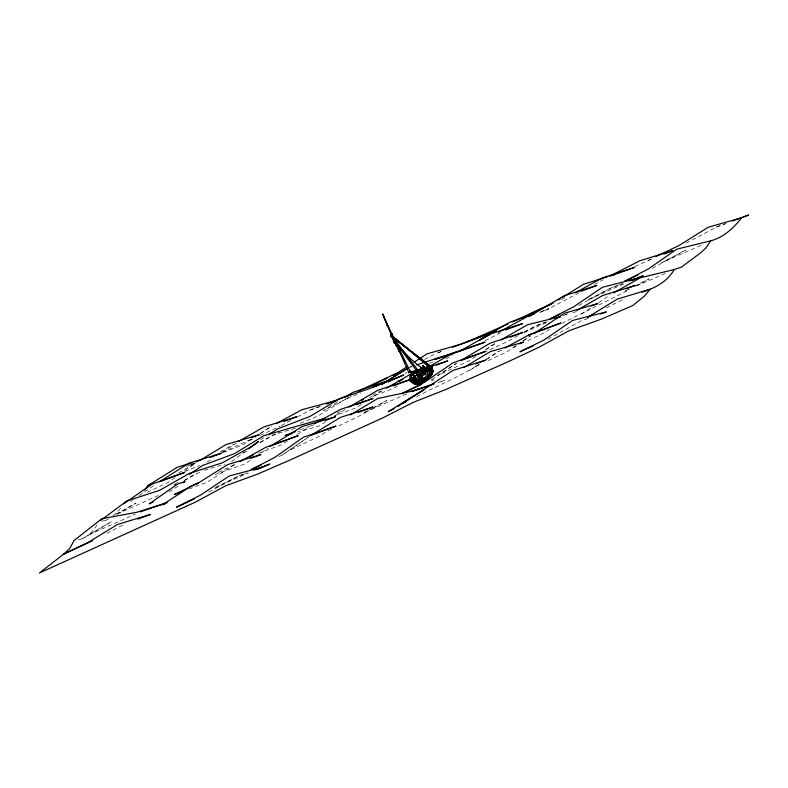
<?xml version="1.0" encoding="UTF-8"?>
<svg xmlns="http://www.w3.org/2000/svg" width="788" height="788" viewBox="0 0 788 788"><rect width="100%" height="100%" fill="white"/><g stroke="black" fill="none" stroke-linecap="round" stroke-linejoin="round"><path stroke-width="0.59" stroke-dasharray="3.94 2.96" d="M96.983 524.857C92.807 532.422 85.203 539.278 76.328 540.105M120.416 508.26L118.525 510.89L112.625 516.071M231.465 461.758L244.763 451.77M174.897 477.676L168.021 482.502L144.785 493.455M184.717 470.771L195.523 463.177M138.974 495.77L155.443 484.502M278.903 456.567L282.222 455.011L309.93 436.079M130.729 501.404L132.532 500.173M282.222 455.011L307.931 437.448M174.749 484.384L178.709 481.685M515.923 345.765L507.009 351.812L487.043 361.101M522.858 341.066L530.787 335.698M561.696 323.425C584.4 312.107 607.164 301.065 629.75 289.413M523.488 340.574L530.629 335.777M581.633 314.067L592.034 307.054M598.496 302.7L610.404 294.682M250.17 460.281L244.201 464.27L215.213 474.455M261.094 452.972L268.058 448.313M207.185 462.004L213.154 458.025M222.108 452.056L236.321 443.24M416.773 396.61C437.34 385.49 459.424 377.078 479.025 364.243M475.883 356.294L468.919 360.924L437.892 375.443L456.4 363.396M485.841 349.685L496.785 342.406M485.477 349.862L494.706 343.775M469.609 370.498L480.581 363.268M486.56 359.328L498.528 351.438L503.099 349.744M431.588 379.767L456.528 363.337M549.709 329.217L544.262 332.812L525.448 341.696M169.016 492.017L179.004 485.487M486.216 359.525L498.528 351.438M101.957 521.203L106.252 520.238L108.074 519.046M251.727 439.064L242.724 444.924L222.127 452.854M259.725 433.853L271.732 426.042M260.592 439.94L266.6 436.04M361.2 404.51L356.196 407.77L334.309 415.828M373.197 396.689L382.19 390.828M184.274 480.7L196.291 472.918M287.275 440.965L281.257 444.846L258.287 453.464M297.293 434.493L309.31 426.722M222.127 452.401L251.106 439.31M260.385 433.341L270.698 426.702M247.028 451.061L240.764 454.548M260.109 442.748L272.175 435.075L296.278 428.091M325.73 421.747L318.677 426.19L297.903 431.952M335.806 415.404L346.887 408.42M397.359 385.982L393.32 388.504L369.227 397.605M337.628 401.772L323.454 410.509L352.049 396.108M346.168 398.797L317.761 416.143L299.745 423.501M81.814 539.14L111.472 521.666L88.217 535.052L135.103 514.298M178.61 472.987L196.507 462.487M106.252 520.238L108.38 519.016M116.9 514.121L136.068 503.108L115.826 514.308M445.949 359.023L452.351 355.378M220.236 451.869L234.036 444.087M372.921 408.302L356.875 417.305L336.949 426.692M373.995 407.701L386.839 400.501L373.955 407.366M518.09 335.649L506.251 342.1L486.304 351.438M524.552 332.132L536.401 325.68L545.572 322.194M636.202 285.886L649.125 278.853L636.123 285.463M208.653 492.106L237.759 476.346L246.92 472.839M594.3 284.517L602.918 279.839M367.513 410.804L363.219 413.089L406.795 393.872M281.178 425.589L290.91 420.408M297.401 416.96L310.374 410.046L321.868 405.751M409.356 367.553L411.513 366.4M424.496 359.495L435.311 353.733M686.131 243.157L716.43 227.072L725.62 223.625M184.028 480.562L202.437 470.82M579.219 292.703L548.872 308.689L539.691 312.57M561.214 299.509L565.557 297.234M106.833 533.387L125.302 523.764M485.093 340.741L500.321 332.881M259.794 442.373L279.395 432.287M524.483 331.748L536.401 325.68L548.96 321.011M628.538 289.324L625.288 290.979L628.637 289.472M216.05 487.279L237.759 476.346L246.89 472.948M606.405 307.783L625.022 298.494M337.008 413.178L342.455 410.479M372.103 395.29L380.831 391.015M218.276 472.465L235.74 463.925L206.594 482.492L189.347 488.924M513.284 347.439L516.603 345.873M331.413 429.302L325.877 431.913L319.554 436.158L288.546 450.736M652.257 268.334L685.629 250.151L661.9 262.522L703.329 244.428M578.697 305.488L611.035 287.965L622.51 283.621L611.035 287.965L587.227 300.159L626.322 282.813M249.038 440.64L255.696 437.537M260.129 435.469L280.095 426.17M475.952 366.262L481.498 363.682M404.825 373.463L407.041 372.458M117.087 514.062L159.383 495.041M523.715 332.772L547.168 322.331M636.448 285.955L666.717 272.894M214.986 487.87L248.476 472.899M547.778 339.293L581.061 320.923L589.109 318.056M634.892 266.452L653.961 258.109M562.888 315.811L568.503 313.486L565.065 314.786M540.962 311.851L548.872 308.689L540.883 311.831M184.727 471.529L199.512 465.609M173.764 485.053L175.763 484.256M648.012 260.296L653.685 258.09M347.183 398.176L360.934 392.926M190.135 464.841L186.697 466.151L192.4 464.043M191.277 464.408L194.725 463.098M429.627 363.199L435.38 361.052M300.051 429.923L309.172 426.505M716.43 227.072L725.571 223.674M310.374 410.046L321.799 405.8M572.768 312.856L577.338 311.161M193.543 463.62L195.828 462.773M310.314 426.072L314.885 424.377M409.73 367.267L412.055 366.479M437.941 382.584L444.718 380.338L438.906 382.249M204.171 470.249L224.787 464.162M431.41 379.658C431.735 381.747 434.326 380.299 432.976 378.929M441.063 351.586L436.463 353.3L441.024 351.606"/><path stroke-width="1.18" d="M391.429 335.028L390.69 333.925L391.626 333.531M393.724 340.042C395.862 341.608 393.813 337.54 393.517 340.032M394.167 340.948C392.68 339.608 394.926 338.919 394.916 340.84M394.443 343.282L393.911 341.992L394.443 343.282L394.827 342.721M396.275 345.311L397.034 344.425M398.295 349.803L399.319 351.212M399.171 351.29C398.649 347.646 400.432 353.32 399.792 351.202M431.785 373.098L431.371 374.251M410.184 372.084C410.115 371.394 411.681 373.739 412.715 373.157L411.533 371.404L410.262 372.281L410.656 371.276M424.259 377.393L423.717 380.141M425.589 377.038L425.057 378.92M390.73 333.895L391.636 334.762L392.02 333.649M392.522 334.801L392.01 333.767M392.463 334.555C389.597 332.369 392.641 336.84 392.079 333.885M394.67 339.392L394.837 340.721L393.557 340.002M393.823 340.091L394.758 339.569M395.172 340.544L394.749 339.697M397.28 344.908L396.955 344.12M399.674 349.734C400.452 350.63 397.388 348.523 398.787 350.926M400.068 350.808L399.851 350.099M390.641 333.708L390.878 335.186L390.671 334.733M390.956 334.467L390.956 334.782M394.089 340.633C396.118 340.209 391.754 339.569 395.113 340.298M395.714 344.583L396.206 343.903L396.945 344.238M395.891 344.947C395.409 341.253 398.59 347.557 395.399 343.824M399.634 350.345C397.221 350.936 400.215 348.71 398.807 350.808M422.053 382.554L422.368 377.373M411.415 371.798L411.09 372.261L411.71 371.631M410.725 371.867L410.548 371.168L410.055 371.562M410.44 379.442L410.952 378.082M422.979 365.987L423.442 366.164M432.405 372.921L432.514 370.025L432.119 370.754M390.818 334.073L391.803 333.895L395.704 342.819M390.937 334.457C391.045 335.865 391.134 333.058 391.981 334.26M432.051 373.207L432.77 370.074M410.725 371.434L409.977 371.739M429.824 374.832L430.021 371.887M423.875 368.991L423.038 367.888L423.599 367.169L424.732 368.656M423.038 367.888L423.599 367.169M432.504 372.271L432.789 370.025A6.225 6.068 52.1 0 1 432.533 372.527L432.129 373.512M423.432 379.816L423.777 377.954M411.09 381.707L414.271 376.477M428.702 375.699L427.323 378.378M419.058 371.631L391.459 335.767M390.937 336.052L391.488 335.865L390.897 336.161L391.459 335.846L390.996 336.21L417.108 371.493M429.795 365.908L396.64 340.229L430.878 366.489M397.644 340.859L430.652 366.666M429.499 375.777L429.046 376.674M427.313 380.023L425.51 378.998L425.697 378.476L428.849 377.698M426.948 377.344L425.146 380.269M432.011 373.886L430.721 375.846A9.939 9.692 52.1 0 0 432.031 374.014M432.523 368.548L431.085 366.853L430.435 366.981M415.207 381.225L410.164 378.319L412.548 373.926L417.778 381.668A3.536 0.778 55.5 0 0 419.837 384.18M410.558 371.66L409.927 371.769M422.989 381.865L423.353 381.008M426.682 380.023C430.238 376.103 416.832 387.056 420.437 383.214M428.239 368.37L421.777 371.542C419.265 367.779 406.342 374.349 410.912 379.008L410.272 380.722L410.952 380.604M422.26 381.619L422.102 382.298M422.466 382.702L423.422 380.604M412.163 381.796L411.267 382.013L414.37 376.625M425.008 379.117L423.058 382.249L424.377 380.535A9.377 9.151 52.1 0 0 426.131 374.96L426.111 374.714M410.587 376.152L412.528 373.325L416.399 371.709M410.164 378.319L412.124 373.995L416.527 371.906M429.854 376.191L430.878 371.227M398.738 350.099L391.37 336.052M387.42 324.794L387.272 325.533L386.967 324.213L387.617 325.296M387.272 325.533L386.642 324.439L387.184 325.03M431.331 374.428L430.13 376.28M432.031 373.748L431.716 374.28A14.657 14.292 52.1 0 0 432.031 373.679M411.612 375.768L412.725 373.945L416.261 372.566C417.147 375.098 420.368 380.88 415.631 380.21M423.373 370.242L422.89 369.789L427.657 366.519L430.002 366.036M423.954 368.617L422.89 369.789M410.804 376.339L412.863 373.67L418.674 371.68C419.167 373.551 421.166 379.629 418.595 378.004A50.974 49.723 52.1 0 1 417.433 374.231L416.96 372.32L421.334 370.744L422.319 376.339L423.786 374.596L422.831 371.118L421.481 371.709M411.021 380.072L411.129 381.244M428.662 366.351L390.572 334.506M413.286 382.377L412.538 382.84A7.456 7.279 52.1 0 1 410.469 380.574L410.853 379.442L412.282 380.683M732.515 221.034L748.6 215.006L741.567 217.734C733.855 227.939 723.384 237.533 710.756 240.823L705.841 248.102L699.961 253.332L681.443 267.122L674.262 269.516L640.339 277.819L613.606 292.88M431.292 374.921L431.637 374.408M430.534 375.019L430.908 374.467M674.262 269.516C667.475 281.454 654.917 288.28 642.161 292.131M431.085 366.853L431.991 367.671L431.282 366.568M428.367 377.659L428.958 376.841M426.692 380.013L431.588 375.246L431.312 374.714M144.47 490.116L148.213 485.408L177.507 467.146L192.38 462.714M410.912 379.008L409.809 381.037L410.962 380.762M390.562 332.94L391.459 332.595L391.291 333.097M423.363 365.859L422.92 366.341M423.195 366.519L423.471 365.957L422.87 366.036M391.104 334.526L391.892 334.211M393.803 340.455L393.488 339.717L394.364 339.451M396.738 344.366L395.773 344.445L397.221 344.661M400.117 350.65L399.713 350.079M410.853 377.974L409.405 380.466L410.075 380.348M397.822 340.554L397.654 341.184M424.289 381.215L425.668 379.747M427.195 378.536L425.51 378.998M412.951 382.505L411.218 381.5M422.26 370.744L423.954 369.306M419.846 383.431L417.935 383.805L418.921 383.963M424.259 368.548L422.447 365.859L423.658 367.602M424.742 367.976L423.107 365.405L424.565 368.429M421.304 370.646L427.421 366.587L431.588 365.534L421.413 370.902M421.679 370.705L424.417 368.991M430.435 368.439L429.736 367.504L431.371 366.292M421.245 382.958L420.694 383.342L421.718 382.594M411.819 371.867L411.188 372.103M248.565 448.914L258.533 441.457L252.357 446.067L222.364 462.812L189.494 473.352L159.609 490.333L126.769 500.971L100.667 520.484M417.896 380.594L418.586 380.092M419.984 379.077L421.964 377.659L421.954 382.761M425.303 374.221L424.397 370.38L422.447 371.118L423.708 370.547L424.092 371.384M420.152 378.959L421.363 383.283M123.568 503.867L152.153 484.088L184.52 472.455L159.393 481.793L188.588 463.324L221.635 453.159L210.209 457.395M390.69 334.969L390.966 334.683M422.329 365.957L423.107 365.405M412.016 373.423L412.715 373.157M423.205 366.952L423.865 366.499M419.974 370.587L420.91 370.065M424.505 368.882L423.717 368.784M424.249 369.71L428.051 367.1L429.982 366.528L429.253 366.735L429.874 367.592L430.721 367.178M431.903 369.316L432.395 368.597M431.233 369.877L431.814 369.483M414.409 381.697L412.833 381.953A9.22 8.993 52.1 0 1 410.656 379.905L412.676 382.367M416.694 380.259L416.025 380.712L410.794 377.245L411.08 378.457M431.942 370.311L432.405 369.956M429.568 372.192L430.228 371.887A7.663 7.476 52.1 0 1 429.962 374.891M430.415 371.552L431.066 371.306A7.516 7.328 52.1 0 1 430.012 376.063M431.253 370.941L432.701 370.301A6.274 6.117 52.1 0 1 432.514 372.832M416.074 381.648L415.168 382.279L418.359 383.076M417.404 380.821L416.35 381.52M421.875 382.446L423.747 381.018M189.603 474.287L202.467 465.541L234.676 453.553L264.098 435.577L325.06 418.201M504.99 347.922L528.689 335.048L560.869 323.001L535.741 332.339L533.752 333.679L564.622 313.2L597.895 303.518L591.039 306.069M196.468 484.196L227.722 464.536L260.867 454.587L250.594 458.409M183.003 482.867L185.003 481.566L177.792 483.94L149.257 503.827L153.128 501.936M428.239 378.23L426.564 378.998M268.6 434.74L277.603 428.879L309.664 416.586L339.214 398.886L371.818 387.755L403.643 374.95L388.129 381.934M398.137 406.372L400.196 405.042M402.254 403.712L452.972 370.439L485.92 360.047L475.637 363.869M407.002 366.755L397.979 372.557L358.264 391.173M414.025 362.234L427.066 353.851L460.428 344.366L496.056 331.049M426.781 367.799L427.569 367.444L428.258 368.587M269.762 446.619L302.218 426.525L335.452 416.744L325.168 420.556M415.581 380.988L413.769 380.24M417.157 381.008L418.95 382.318M414.646 382.604L415.749 383.106M382.042 384.229L406.49 368.961M382.298 384.042L407.554 368.291M558.318 299.923L560.337 298.672M562.356 297.421L583.593 284.241L607.479 276.785M344.72 397.408L352.817 392.414L390.681 379.846M199.659 460.576L225.969 444.599L259.163 434.759L251.175 437.724M398.728 350.118L398.521 349.537M463.955 367.484L490.303 351.615L523.665 342.1L519.095 343.804M350.187 414.99L377.639 398.57L411.966 391.163L433.42 384.071M348.956 407.169L377.6 390.395L410.321 379.54L393.182 385.903M577.013 310.383L602.495 295.549L635.532 285.354L626.391 288.743M386.258 388.257L414.971 371.66L426.269 367.947M238.291 441.644L263.852 426.948L296.859 416.704L284.301 421.373M432.582 368.804L432.169 368.469M529.181 316.579L564.041 295.786L596.989 285.394L580.992 291.333M500.981 339.923L527.635 324.695L560.357 316.638M412.932 382.653L411.769 382.111M240.035 461.551L265.802 447.318L298.159 435.656L273.022 444.993M314.609 423.708L340.377 409.464L373.029 398.452L355.9 404.815M575.073 292.949L601.894 278.085L634.685 267.349L609.39 276.332L639.905 260.72L672.972 250.574L663.89 254.11M498.518 332.349L527.576 316.481L534.51 313.526L509.225 322.528L479.606 340.091L486.265 336.545M276.046 423.708L301.922 409.711L335.511 400.708M428.455 369.217L427.933 368.42L428.662 369.099M426.968 368.932L431.991 366.105L430.662 366.056M593.413 314.304L587.69 317.318L617.053 299.204L650.159 289.157L644.88 295.687L632.843 305.517L601.382 319.12L569.015 330.753L538.923 347.281L507.905 361.83L445.309 389.696L413.385 402.304L382.84 417.857L289.265 460.369L257.834 474.012L225.555 485.832L195.365 502.173L39.4 572.994L63.808 554.023L69.61 548.625L74.131 540.489L101.8 518.721L136.6 512.328L164.997 503.365M425.333 368.449L427.825 367.169M425.569 369.641L427.342 368.932L428.002 369.966M427.933 368.42L429.47 367.819L430.327 369.296M426.357 369.405L427.766 368.695M428.938 368.065L429.834 367.622M487.358 336.003L489.545 334.91M250.18 456.38L253.45 454.745M421.777 371.542L425.293 369.828M429.243 368.489L428.869 367.937L430.337 367.385L431.066 368.36M428.219 367.366L427.687 367.277L428.258 368.232M361.19 400.649L363.376 399.575M425.934 369.631L424.033 370.38L425.934 369.631L427.195 372.379M423.639 369.808L452.509 353.28L485.103 342.12L459.818 351.133L489.732 334.22L522.572 323.602L505.443 329.965M394.069 408.834L388.257 411.641L424.111 389.617L401.279 403.909L405.702 401.821M512.298 321.977L553.176 302.956M411.533 371.404L412.479 373.098M410.912 371.798L412.242 373.473M655.744 256.612L678.941 245.561L708.215 227.269L741.567 217.734M412.636 373.827L417.65 381.766A5.999 1.32 55.5 0 0 419.354 384.081M428.672 366.39L390.838 334.92M637.856 275.101L624.569 281.336L648.288 268.974L676.853 249.146L710.756 240.823M559.864 314.314L549.896 318.982L573.703 306.788L602.416 287.285L636.172 278.637L631.602 280.331M261.183 464.881L251.214 469.549L274.992 457.306L303.429 437.202L336.033 426.081L310.905 435.419L340.327 417.443L373.207 406.923L358.363 412.439M373.975 384.327L387.282 378.122M392.828 375.541L397.26 373.473M421.61 384.426L401.663 393.754L424.456 382.288L453.159 362.756L485.644 351.379L460.517 360.717L490.146 343.174L522.917 332.408L510.348 337.077M194.272 498.902L176.542 507.196L200.418 495.169L229.278 475.982L262.887 467.008L257.174 469.136M530.147 313.939L551.226 304.148M496.007 330.999L452.548 347.291M402.786 379.452L398.373 381.5L400.629 380.545M421.856 373.029L414.744 376.162M92.669 540.637L63.808 554.023L87.96 542.587L117.353 524.522L150.429 514.436L137.87 519.095M422.092 372.921C424.949 371.168 430.987 369.552 431.824 367.218M507.836 323.996L467.491 341.696M533.269 345.814L519.873 351.832L543.887 340.081L572.551 320.47L606.356 311.93L600.604 313.969M351.537 394.099L326.468 404.027M414.843 376.3C419.6 373.945 430.09 370.744 431.696 367.533M140.697 511.924L144.046 510.496M633.06 280.006L643.156 275.8L629.395 281.021M413.533 391.065L434.257 383.776M148.213 485.408L151.197 484.167M257.469 469.175L269.821 464.063L253.785 470.2M420.162 382.81L421.048 382.446L420.221 382.722M375.758 385.864L390.415 379.914L373.315 386.711M393.813 340.219L394.995 340.18M396.561 344.129L395.596 344.08L396.285 345.183M396.009 344.77L397.024 345.203M165.549 503.542L162.545 504.753L191.543 485.841L198.468 482.877L174.394 494.49L180.147 492.352M375.531 385.943L385.736 381.963M412.745 373.729L421.235 370.715M528.689 335.048L535.741 332.339M295.48 431.627L285.217 435.469L292.131 433.548M556.958 318.047L560.386 316.776M436.316 365.139L447.742 360.894L431.923 366.095M423.402 366.351L422.91 366.538M399.585 351.665L408.814 372.675L422.329 368.38C410.597 359.929 400.402 349.301 392.976 336.86M416.714 364.893L462.822 349.882M411.966 391.163L419.137 388.73M145.209 510.102L167.223 502.714M458.655 351.517L434.267 359.564L454.755 353.191M417.798 371.187L418.595 370.921M417.935 371.384L418.733 371.118M411.041 380.486L410.469 380.574M612.03 275.367L615.448 274.303M196.951 461.354L200.388 460.33M429.982 366.528L428.997 366.804L429.588 367.651M427.342 368.932L426.682 369.079L427.234 369.887M430.603 366.745L431.243 366.627M408.814 372.675L410.587 372.143L397.201 345.213M429.736 367.504L430.337 367.385M413.759 383.362L414.715 384.199L418.438 384.032M417.482 383.529L418.438 383.411L417.364 383.539M419.64 383.382L416.714 383.332M414.646 383.392L418.615 383.825M416.33 384.258A7.604 7.417 52.1 0 0 417.344 384.278L417.561 384.209M420.231 383.155L421.137 383.332M417.354 384.219L416.34 384.189M418.861 382.958L417 382.613M391.429 334.89L392.434 334.614M412.242 373.256L412.518 373.886M412.479 373.315L413.562 373.729M414.547 383.795L413.611 383.392M416.153 381.648L417.305 382.121M413.601 383.313L414.527 383.717A7.663 7.476 52.1 0 1 413.641 383.293M414.37 382.781L414.596 382.889A9.377 9.151 52.1 0 0 415.542 383.214M391.075 334.289L391.488 334.762M394.936 339.933L394.276 339.401M391.045 334.654L390.838 333.974M391.538 333.472L392.099 333.954M392.365 334.496L391.538 333.344M399.752 350.039L399.191 349.429M413.375 383.372L413.404 383.382A7.604 7.417 52.1 0 0 415.315 384.101M413.079 381.195L414.232 381.855L412.882 381.786M412.262 381.313L410.853 379.934M420.053 383.126L420.841 383.638M412.538 378.141L411.917 377.708M410.922 377.009L411.671 377.541M411.297 378.614L411.947 379.087M391.242 333.294L391.508 333.846M391.538 333.984L391.419 333.659M391.813 335.353L391.37 334.437M394.345 339.953L393.901 339.037M393.872 339.855L394.315 340.869M394.384 340.682L394.02 340.18M396.334 344.819L396.512 345.41M396.571 345.459L396.315 344.681M399.28 350.246L398.905 349.389M395.182 338.879L396.443 339.864M411.937 382.141L412.587 382.663M412.144 381.609L412.804 382.16M410.922 379.304L411.454 379.767M418.448 381.5L419.068 382.17M414.537 377.088L415.178 377.807M431.164 366.469L431.814 367.238M423.511 367.563L424.338 368.666M423.136 367.484L424.259 368.981M431.755 367.966L430.366 367.05L431.164 367.966M430.504 367.306L431.272 368.331M429.923 367.474L430.622 368.4M419.196 380.18L418.753 379.954L419.364 381.136M429.096 369.129L428.544 368.291M427.027 369.03L427.569 369.838M427.657 366.519L428.051 367.1M423.895 381.697L423.53 381.165L423.786 381.776M423.373 382.111L422.998 381.569L423.264 382.19M420.634 383.618L420.034 383.736A3.418 0.749 55.5 0 1 419.561 383.283M411.07 381.353L410.518 380.289A8.077 7.88 52.1 0 0 412.636 382.476M413.01 373.601L418.251 381.343A3.536 0.778 55.5 0 0 420.723 384.16M412.863 373.67L418.123 381.441A5.999 1.32 55.5 0 0 419.827 383.766A3.615 0.798 55.5 0 0 420.231 384.229M429.036 367.848L429.499 368.548M392.266 335.097L392 334.545M390.868 333.442L391.301 334.289M393.527 339.195L393.961 340.032M396.059 344.405L395.704 343.676M415.453 379.048L413.867 377.59M394.463 342.022L394.818 343.125M428.761 368.173L429.302 369.011M425.648 369.779L426.072 370.459M425.756 370.606L425.264 369.789M424.111 370.587L424.456 371.217M393.192 340.249L393.901 341.608M390.631 332.546L383.342 315.604A507.206 111.581 55.5 0 0 396.295 343.351L396.384 343.765M405.229 361.968L396.512 344.504M396.679 345.036L398.62 349.458M423.205 370.951L424.269 374.96M428.711 371.66L428.376 370.695M429.736 369.927L430.021 370.813M395.507 343.903L395.734 344.454M429.017 371.562L429.007 371.522A7.456 7.279 52.1 0 0 427.618 368.794M429.204 372.488L429.204 372.527A7.604 7.417 52.1 0 1 427.579 378.23M396.384 344.267L396 343.401M394.296 340.505L394.404 341.046M427.598 372.576L427.529 372.231A8.077 7.88 52.1 0 0 426.239 369.483M426.012 373.719L425.875 372.99A9.22 8.993 52.1 0 0 424.732 370.222M427.746 373.542L427.795 374.241M394.364 339.589L394.187 339.086M419.049 382.702A3.418 0.749 55.5 0 1 418.526 382.022M392.473 336.584A258.1 56.775 55.5 0 1 391.025 333.452M390.553 332.418A258.1 56.775 55.5 0 1 382.722 314.373M429.637 367.73A6.915 6.747 52.1 0 1 430.839 370.202M429.618 375.827A7.663 7.476 52.1 0 1 428.544 377.521M430.149 376.329A9.929 9.683 52.1 0 0 431.45 374.467A6.274 6.117 52.1 0 0 431.932 373.285M427.805 374.241A8.244 8.038 52.1 0 1 427.559 376.24M427.263 377.196A8.244 8.038 52.1 0 1 426.84 378.112M419.482 383.441A9.377 9.151 52.1 0 1 416.507 383.431M418.398 383.914A8.244 8.038 52.1 0 1 414.419 383.431M413.779 377.876A50.974 49.723 52.1 0 1 415.335 379.087M420.437 367.966L420.959 368.213L420.437 367.966M382.535 314.215L383.047 314.353L382.535 314.215M420.762 377.452L419.157 371.503L420.772 370.941L421.905 376.634L420.762 377.452"/></g></svg>
